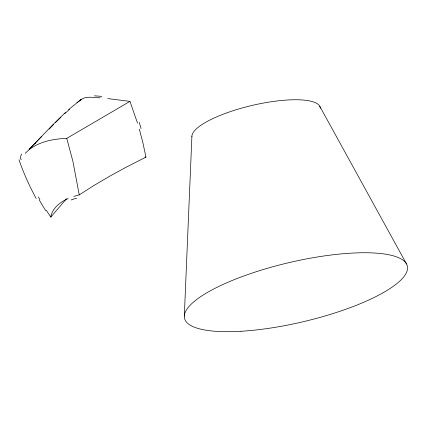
<?xml version="1.0" encoding="UTF-8"?>
<svg xmlns="http://www.w3.org/2000/svg" width="429" height="429" viewBox="0 0 429 429"><rect width="100%" height="100%" fill="white"/><g stroke="black" fill="none" stroke-linecap="round" stroke-linejoin="round"><path stroke-width="0.64" d="M184.314 316.06L191.908 136.17M46.327 210.328L50.804 217.074C52.241 208.033 60.328 201.952 68.216 198.52M21.45 159.357L21.573 159.041M79.746 101.008C84.604 95.141 93.672 97.887 100.247 97.796M50.804 217.074L66.538 198.702M25.247 153.314C35.848 142.192 51.957 138.894 66.752 138.379L129.955 101.383L137.5 123.096M49.174 129.134L53.636 124.485M41.356 136.738L34.98 143.356L52.826 124.726L65.401 112.5M29.049 149.49L35.199 143.13L29.263 149.244M55.438 122.651L60.929 117.23M64.682 113.696L69.514 109.384M68.602 109.626L81.097 99.448L76.893 102.703M73.756 196.407L79.252 194.884L93.592 185.703L110.269 175.879L126.035 167.283L145.957 157.111L142.819 142.401L139.334 129.15M145.002 157.089L145.957 157.111M107.781 98.573L129.955 101.383M39.849 199.587L38.353 196.906M319.739 106.226L406.547 264.012M66.752 138.379L72.887 161.24L79.252 194.884M191.908 136.567A65.825 17.482 -13.2 0 1 255.491 104.665A65.825 17.482 -13.2 0 1 320.318 108.333M45.849 210.827A147.404 89.94 66.1 0 1 39.318 200.016M36.202 198.52A153.067 90.557 65.8 0 1 18.978 159.808M20.27 159.341A116.2 28.437 -13.6 0 1 21.686 153.979M71.08 199.984A75.751 32.561 8.5 0 1 76.7 198.182M94.423 95.844A92.482 11.856 13.2 0 1 101.866 96.412M139.211 122.362A180.105 117.417 76.6 0 1 141.082 128.507M241.055 331.263A114.43 30.389 -13.2 0 0 407.55 267.675A114.43 30.389 -13.2 0 0 239.184 277.713A114.43 30.389 -13.2 0 0 241.055 331.263"/></g></svg>
